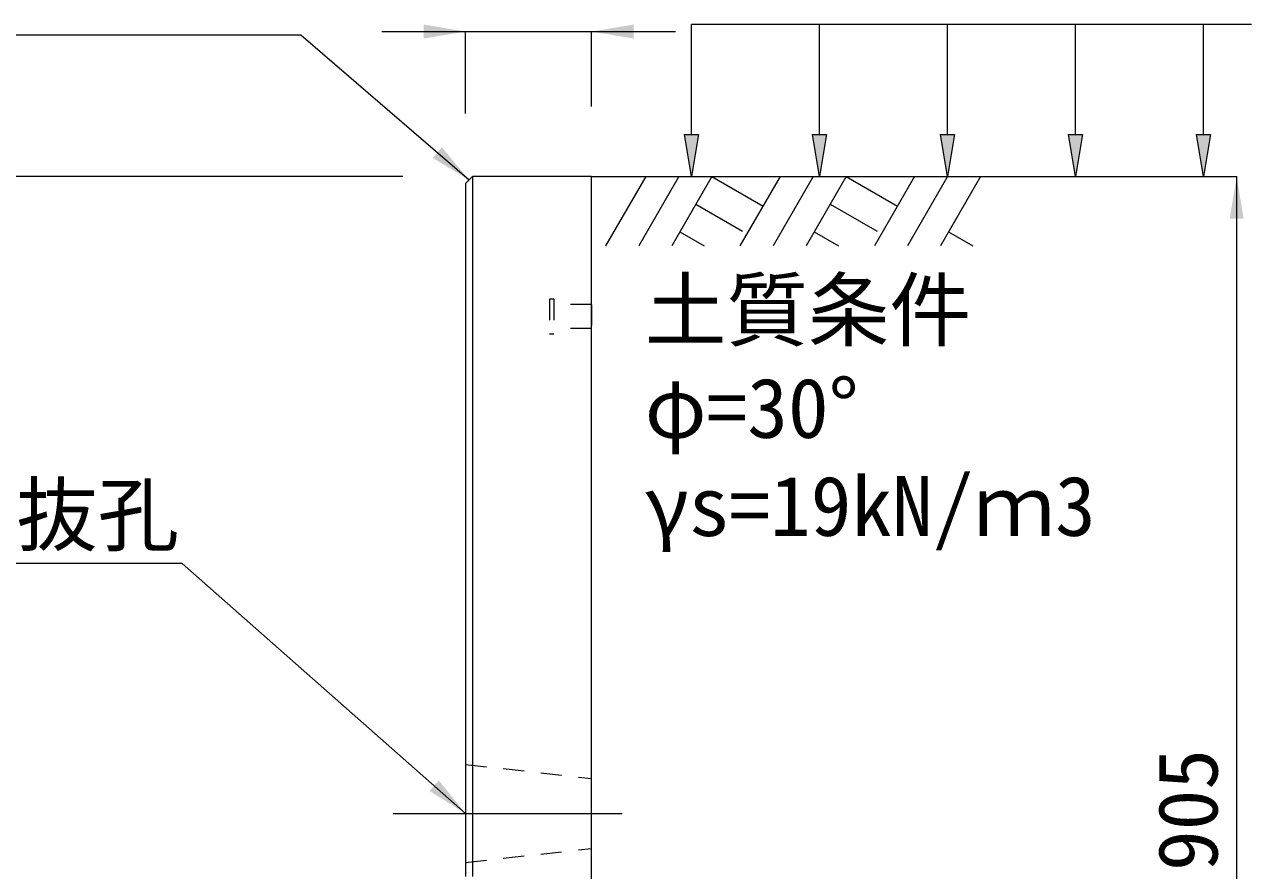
# Model space of a CAD drawing. Units: millimetres at full size. Extents: x 187207 to 255567, y 882048 to 905686.
# Drawn here: x 201599 to 202476, y 903250 to 903854 of the extents above; entities that cross this region are included whole.
import ezdxf
from ezdxf.enums import TextEntityAlignment as Align

# ---------------------------------------------------------------- set-up
doc = ezdxf.new("R2010")
doc.units = ezdxf.units.MM
doc.header["$LTSCALE"] = 20
doc.linetypes.add('USER1', pattern=[28.575, 19.05, -3.175, 3.175, -3.175])
doc.linetypes.add('USER2', pattern=[1.35, 0.75, -0.6])
for name, color, linetype, lineweight in [('0_2', 7, 'Continuous', 20), ('パネックス', 2, 'Continuous', 13), ('寸法線', 7, 'Continuous', 13), ('引出線', 4, 'Continuous', 13), ('ｲﾝｻｰﾄ', 3, 'USER2', 9), ('ﾊｯﾁﾝｸﾞ', 7, 'Continuous', 5)]:
    doc.layers.add(name, color=color, linetype=linetype, lineweight=lineweight)
doc.styles.add('ＭＳ ゴシック', font='')
doc.styles.get('ＭＳ ゴシック').set_extended_font_data('MS Gothic')

# ---------------------------------------------------------------- blocks, each defined once
blk = doc.blocks.new('filled_arrow')
at = {"color": 0, "linetype": 'Continuous', "lineweight": -2}
blk.add_solid([(7.5, 1.25), (0, 0), (7.5, -1.25)], dxfattribs=at)

msp = doc.modelspace()

# ---------------------------------------------------------------- hatches: boundary and pattern name
at = {"layer": '寸法線'}
for points in [[(202080.79, 903775.37), (202075.79, 903745.37), (202070.79, 903775.37)], [(202172.2, 903775.37), (202167.2, 903745.37), (202162.2, 903775.37)], [(202263.61, 903775.37), (202258.61, 903745.37), (202253.61, 903775.37)], [(202355.03, 903775.37), (202350.03, 903745.37), (202345.03, 903775.37)], [(202446.44, 903775.37), (202441.44, 903745.37), (202436.44, 903775.37)], [(202446.44, 903775.37), (202441.44, 903745.37), (202436.44, 903775.37)]]:
    msp.add_hatch(color=256, dxfattribs=at).paths.add_polyline_path(points)

# ---------------------------------------------------------------- linework, layer by layer
at = {"layer": '0_2'}
msp.add_line((202004.37, 903745.37), (202384.37, 903745.37), dxfattribs=at)
at = {"layer": 'パネックス'}
for p, q in [((201919.37, 903745.37), (201914.37, 903740.37)), ((201914.37, 903740.37), (201914.37, 903245.37)), ((202004.37, 903745.37), (201919.37, 903745.37)), ((202004.37, 902840.37), (202004.37, 903745.37))]:
    msp.add_line(p, q, dxfattribs=at)
at = {"layer": 'パネックス', "lineweight": 5}
msp.add_line((201919.37, 903745.37), (201919.37, 903245.37), dxfattribs=at)
at = {"layer": 'パネックス', "linetype": 'USER2', "lineweight": 9}
for p, q in [((201914.37, 903325.37), (202004.37, 903315.37)), ((201914.37, 903255.37), (202004.37, 903265.37))]:
    msp.add_line(p, q, dxfattribs=at)
at = {"layer": '寸法線'}
for p, q in [((201854.37, 903848.92), (202064.37, 903848.92)), ((201914.37, 903790.37), (201914.37, 903848.92)), ((202004.37, 903795.37), (202004.37, 903848.92)), ((201869.37, 903745.37), (201409.37, 903745.37)), ((202034.37, 903745.37), (202465.22, 903745.37)), ((202465.22, 902840.37), (202465.22, 903745.37))]:
    msp.add_line(p, q, dxfattribs=at)
at = {"layer": '寸法線', "lineweight": 9}
for p, q in [((202475.79, 903853.92), (202075.79, 903853.92)), ((202075.79, 903775.37), (202075.79, 903853.92)), ((202167.2, 903775.37), (202167.2, 903853.92)), ((202258.61, 903775.37), (202258.61, 903853.92)), ((202350.03, 903775.37), (202350.03, 903853.92)), ((202441.44, 903775.37), (202441.44, 903853.92))]:
    msp.add_line(p, q, dxfattribs=at)
at = {"layer": '寸法線', "linetype": 'USER1', "lineweight": 9}
msp.add_line((201862.52, 903290.37), (202026.23, 903290.37), dxfattribs=at)
at = {"layer": '寸法線', "lineweight": 9}
for points in [[(202080.79, 903775.37), (202075.79, 903745.37), (202070.79, 903775.37)], [(202172.2, 903775.37), (202167.2, 903745.37), (202162.2, 903775.37)], [(202263.61, 903775.37), (202258.61, 903745.37), (202253.61, 903775.37)], [(202355.03, 903775.37), (202350.03, 903745.37), (202345.03, 903775.37)], [(202446.44, 903775.37), (202441.44, 903745.37), (202436.44, 903775.37)], [(202446.44, 903775.37), (202441.44, 903745.37), (202436.44, 903775.37)]]:
    msp.add_lwpolyline(points, close=True, dxfattribs=at)
at = {"layer": '引出線'}
for points in [[(201916.87, 903742.87), (201796.66, 903846.33), (201488.41, 903846.33)], [(201914.37, 903290.37), (201711.91, 903468.82), (201540.17, 903468.82)]]:
    msp.add_lwpolyline(points, dxfattribs=at)
at = {"layer": 'ｲﾝｻｰﾄ'}
for p, q in [((201977.37, 903657.87), (201974.37, 903657.87)), ((201974.37, 903657.87), (201974.37, 903632.87)), ((201977.37, 903657.87), (201977.37, 903632.87)), ((202004.37, 903653.87), (201977.37, 903653.87)), ((202004.37, 903653.87), (202004.37, 903636.87)), ((202004.37, 903636.87), (201977.37, 903636.87)), ((201977.37, 903632.87), (201974.37, 903632.87))]:
    msp.add_line(p, q, dxfattribs=at)
at = {"layer": 'ﾊｯﾁﾝｸﾞ', "lineweight": 9}
for p, q in [((202043.02, 903745.36), (202014.37, 903695.74)), ((202066.64, 903745.36), (202037.99, 903695.74)), ((202090.27, 903745.36), (202061.62, 903695.74)), ((202090.27, 903745.36), (202126.83, 903724.25)), ((202139.02, 903745.36), (202110.37, 903695.74)), ((202162.64, 903745.36), (202133.99, 903695.74)), ((202186.27, 903745.36), (202157.62, 903695.74)), ((202186.27, 903745.36), (202222.83, 903724.25)), ((202235.02, 903745.36), (202206.37, 903695.74)), ((202258.64, 903745.36), (202229.99, 903695.74)), ((202282.26, 903745.36), (202253.62, 903695.74)), ((202078.84, 903725.58), (202112.26, 903706.29)), ((202174.84, 903725.58), (202208.26, 903706.29)), ((202067.42, 903705.79), (202084.84, 903695.74)), ((202163.42, 903705.79), (202180.84, 903695.74)), ((202259.42, 903705.79), (202276.83, 903695.74))]:
    msp.add_line(p, q, dxfattribs=at)

# ---------------------------------------------------------------- block references
at = {"layer": '寸法線', "xscale": 4, "yscale": 4}
for p, rotation in [((201914.37, 903848.92), 180), ((202465.22, 903745.37), 270)]:
    msp.add_blockref('filled_arrow', p, dxfattribs=dict(at, rotation=rotation))
msp.add_blockref('filled_arrow', (202004.37, 903848.92), dxfattribs=at)
at = {"layer": '引出線', "xscale": 4, "yscale": 4}
for p, rotation in [((201916.87, 903742.87), 139.3), ((201914.37, 903290.37), 138.6)]:
    msp.add_blockref('filled_arrow', p, dxfattribs=dict(at, rotation=rotation))

# ---------------------------------------------------------------- texts
at = {"layer": '寸法線', "style": 'ＭＳ ゴシック'}
for s, p in [('土質条件', (202042.34, 903671.38)), ('φ=30°', (202042.34, 903601.38)), ('γs=19kN/ｍ3', (202042.34, 903531.38))]:
    msp.add_text(s, height=42.72, dxfattribs=at).set_placement(p, align=Align.TOP_LEFT)
msp.add_text('905', height=42.72, rotation=90, dxfattribs=at).set_placement((202430.22, 903292.87), align=Align.MIDDLE_CENTER)
at = {"layer": '引出線', "style": 'ＭＳ ゴシック'}
msp.add_text('水抜孔', height=42.72, dxfattribs=at).set_placement((201709.66, 903525.1), align=Align.TOP_RIGHT)

doc.saveas('drawing.dxf')
